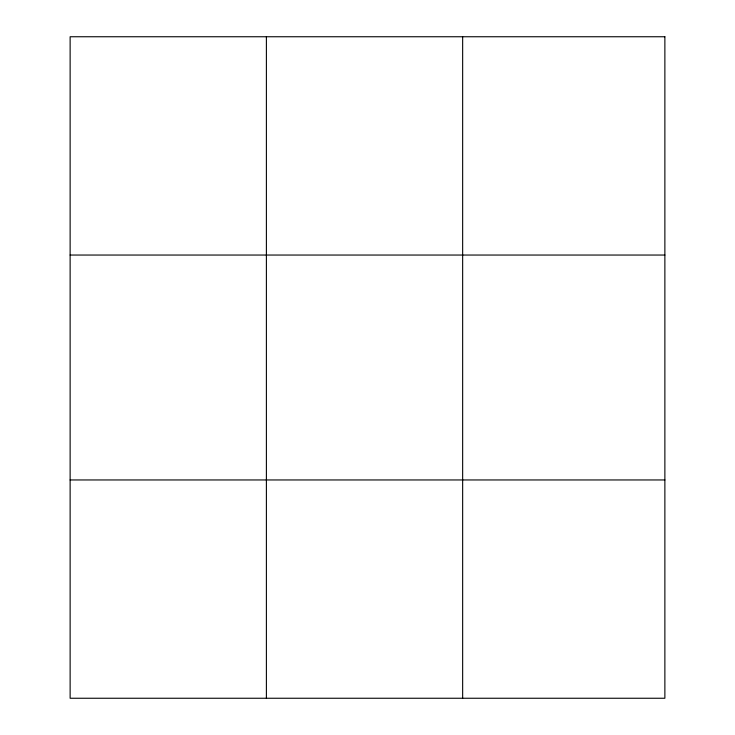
<?xml version="1.0" encoding="UTF-8"?>
<svg xmlns="http://www.w3.org/2000/svg" width="735" height="735" viewBox="0 0 735 735"><rect width="100%" height="100%" fill="white"/><g stroke="black" fill="none" stroke-linecap="round" stroke-linejoin="round"><path stroke-width="1.1" d="M266.392 698.25L266.392 36.75M70.128 255.045L664.872 255.045M70.128 479.955L664.872 479.955M462.655 36.75L462.655 698.25M664.872 36.75L664.872 698.25L70.128 698.25L70.128 36.75L664.872 36.75"/></g></svg>
